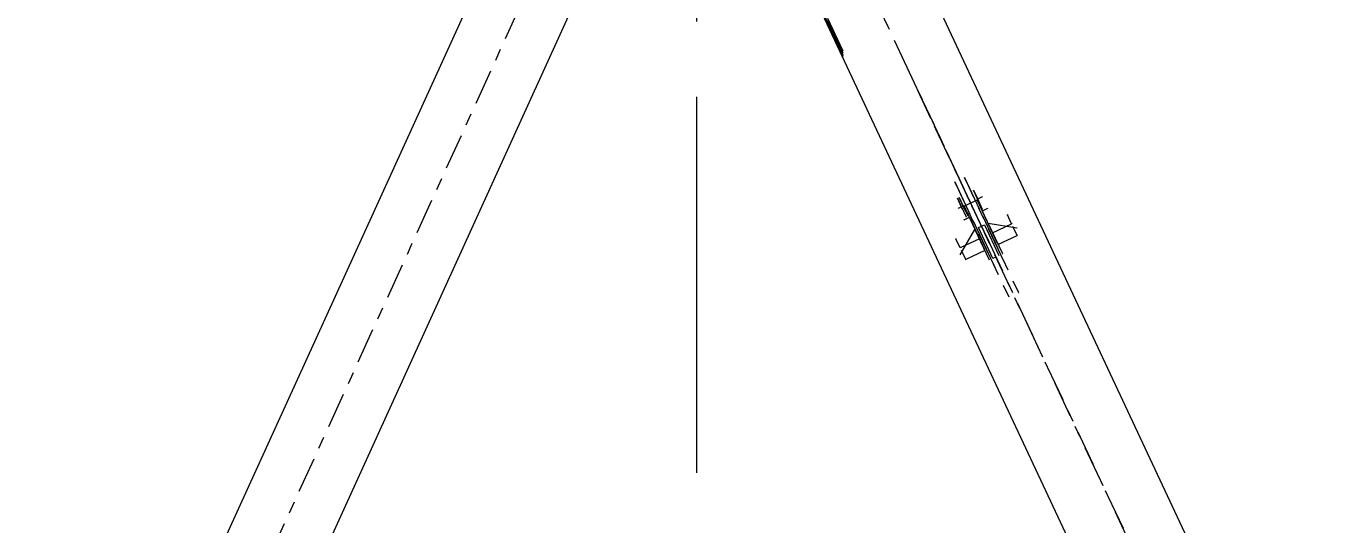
# Model space of a CAD drawing. Header units: millimetres. Extents: x 2368 to 8313, y 7493 to 11698.
# Drawn here: x 5815.9 to 5925.3, y 11360.3 to 11402.4 of the extents above; entities that cross this region are included whole.
import ezdxf

# ---------------------------------------------------------------- set-up
doc = ezdxf.new("R2010")
doc.units = ezdxf.units.MM
for name, pattern in [('CENTER', [50.8, 31.75, -6.35, 6.35, -6.35]), ('XKITLINE00', [0]), ('XKITLINE03', [6, 3, -1, 1, -1])]:
    doc.linetypes.add(name, pattern=pattern)

msp = doc.modelspace()

# ---------------------------------------------------------------- linework, layer by layer
at = {"color": 6, "linetype": 'CENTER'}
msp.add_line((5872.5882, 10907.5139), (5872.5882, 11495.735), dxfattribs=at)
at = {"color": 8, "linetype": 'XKITLINE03'}
for p, q in [((5872.5882, 11436.8368), (5708.5882, 11077.119)), ((5872.5882, 11436.8368), (5708.5882, 11077.119)), ((6036.5882, 11087.0404), (5872.5882, 11436.8368)), ((6036.5882, 11087.0404), (5872.5882, 11436.8368)), ((5884.9402, 11400.3532), (5878.9707, 11413.0857)), ((5884.9403, 11400.3532), (5878.9707, 11413.0857)), ((5884.9453, 11400.1863), (5878.9757, 11412.9188)), ((5884.9453, 11400.1863), (5878.9758, 11412.9188)), ((5889.4991, 11400.7675), (5946.1327, 11279.9733)), ((5894.9217, 11389.2016), (5891.2956, 11396.9357)), ((5891.3339, 11396.854), (5897.2528, 11384.2297)), ((5894.7224, 11388.5667), (5894.3959, 11389.2632)), ((5894.3959, 11389.2632), (5895.9345, 11385.9815)), ((5895.611, 11387.7314), (5894.9217, 11389.2016)), ((5895.5373, 11388.9487), (5895.2107, 11389.6452)), ((5895.2107, 11389.6452), (5896.7494, 11386.3635)), ((5898.5486, 11382.5258), (5895.5373, 11388.9487)), ((5895.0526, 11386.9437), (5894.6112, 11387.8851)), ((5894.6112, 11387.8851), (5894.898, 11387.2733)), ((5897.7337, 11382.1438), (5894.7224, 11388.5667)), ((5895.1975, 11387.0116), (5894.7561, 11387.953)), ((5894.7561, 11387.953), (5895.0429, 11387.3413)), ((5896.2791, 11387.7198), (5895.1926, 11387.2104)), ((5897.1141, 11384.5254), (5895.611, 11387.7314)), ((5896.4288, 11387.5889), (5895.9875, 11388.5303)), ((5895.9875, 11388.5303), (5896.2743, 11387.9186)), ((5896.6999, 11388.0002), (5896.2472, 11387.788)), ((5896.2472, 11387.788), (5897.5642, 11384.9789)), ((5896.2743, 11387.9186), (5896.7157, 11386.9772)), ((5894.7079, 11387.0663), (5895.1606, 11387.2786)), ((5894.898, 11387.2733), (5895.3394, 11386.3319)), ((5895.0429, 11387.3413), (5895.4843, 11386.3998)), ((5895.1606, 11387.2786), (5896.4777, 11384.4695)), ((5897.1625, 11387.0135), (5896.7098, 11386.8013)), ((5896.7098, 11386.8013), (5898.0268, 11383.9922)), ((5895.1706, 11386.0796), (5895.6233, 11386.2919)), ((5895.6233, 11386.2919), (5896.9403, 11383.4828)), ((5895.9345, 11385.9815), (5898.9458, 11379.5586)), ((5896.3892, 11385.412), (5896.6393, 11385.5383)), ((5896.6393, 11385.5383), (5896.8962, 11385.6498)), ((5896.7494, 11386.3635), (5899.7607, 11379.9406)), ((5896.8962, 11385.6498), (5898.1152, 11383.0497)), ((5899.6516, 11385.3558), (5897.2177, 11385.7651)), ((5897.2177, 11385.7651), (5898.4095, 11383.2231)), ((5897.5642, 11384.9789), (5899.194, 11385.7431)), ((5899.194, 11385.7431), (5898.838, 11386.5023)), ((5899.6566, 11384.7563), (5899.3007, 11385.5156)), ((5894.8478, 11383.7054), (5894.4919, 11384.4646)), ((5896.4777, 11384.4695), (5894.8478, 11383.7054)), ((5894.8528, 11383.1059), (5896.095, 11385.2387)), ((5896.095, 11385.2387), (5897.2868, 11382.6967)), ((5897.6082, 11382.812), (5896.3892, 11385.412)), ((5897.2528, 11384.2297), (5897.1141, 11384.5254)), ((5898.0268, 11383.9922), (5899.6566, 11384.7563)), ((5895.3105, 11382.7187), (5894.9545, 11383.4779)), ((5896.9403, 11383.4828), (5895.3105, 11382.7187)), ((5897.8652, 11382.9235), (5897.6082, 11382.812))]:
    msp.add_line(p, q, dxfattribs=at)
at = {"color": 8, "linetype": 'XKITLINE00'}
for p, q in [((5857.4243, 11413.3539), (5791.8961, 11269.6244)), ((5889.6348, 11411.2266), (5953.8283, 11274.3079)), ((5864.8186, 11410.017), (5724.1331, 11101.4374)), ((5881.3526, 11407.3948), (6020.0938, 11111.4729)), ((5881.3964, 11407.3496), (5884.7786, 11400.1357)), ((5881.498, 11407.343), (5884.8802, 11400.1292)), ((5884.7786, 11400.1357), (5884.8087, 11400.0721)), ((5884.8595, 11400.1733), (5884.7824, 11400.1375)), ((5884.8087, 11400.0721), (5884.838, 11400.0115)), ((5884.8889, 11400.1093), (5884.8123, 11400.0737)), ((5884.838, 11400.0115), (5884.8645, 11399.9581)), ((5884.8645, 11399.9581), (5884.8864, 11399.9155)), ((5884.8802, 11400.1292), (5884.9077, 11400.0661)), ((5884.9126, 11399.8917), (5884.8864, 11399.9155)), ((5884.9077, 11400.0661), (5884.929, 11400.0072)), ((5884.9325, 11399.8838), (5884.9126, 11399.8917)), ((5884.929, 11400.0072), (5884.9428, 11399.9565)), ((5884.9446, 11399.8926), (5884.9325, 11399.8838)), ((5884.9428, 11399.9565), (5884.9482, 11399.9174)), ((5884.9482, 11399.9174), (5884.9446, 11399.8926))]:
    msp.add_line(p, q, dxfattribs=at)
for centre in [(5884.9402, 11400.3532), (5884.9403, 11400.3532), (5884.9453, 11400.1863), (5884.9453, 11400.1863), (5889.4991, 11400.7675), (5891.2956, 11396.9357), (5891.3339, 11396.854), (5894.3959, 11389.2632), (5894.3959, 11389.2632), (5894.9217, 11389.2016), (5894.9217, 11389.2016), (5895.2107, 11389.6452), (5895.2107, 11389.6452), (5895.5373, 11388.9487), (5895.5373, 11388.9487), (5894.6112, 11387.8851), (5894.6112, 11387.8851), (5894.7224, 11388.5667), (5894.7224, 11388.5667), (5894.7561, 11387.953), (5894.7561, 11387.953), (5895.611, 11387.7314), (5895.611, 11387.7314), (5895.9875, 11388.5303), (5895.9875, 11388.5303), (5896.2472, 11387.788), (5896.2472, 11387.788), (5896.2743, 11387.9186), (5896.2743, 11387.9186), (5896.2791, 11387.7198), (5896.6999, 11388.0002), (5894.7079, 11387.0663), (5894.898, 11387.2733), (5894.898, 11387.2733), (5895.0429, 11387.3413), (5895.0429, 11387.3413), (5895.0526, 11386.9437), (5895.1606, 11387.2786), (5895.1606, 11387.2786), (5895.1926, 11387.2104), (5895.1975, 11387.0116), (5896.4288, 11387.5889), (5896.7098, 11386.8013), (5896.7098, 11386.8013), (5896.7157, 11386.9772), (5897.1625, 11387.0135), (5895.1706, 11386.0796), (5895.3394, 11386.3319), (5895.4843, 11386.3998), (5895.6233, 11386.2919), (5895.6233, 11386.2919), (5895.9345, 11385.9815), (5895.9345, 11385.9815), (5896.6393, 11385.5383), (5896.6393, 11385.5383), (5896.7494, 11386.3635), (5896.7494, 11386.3635), (5896.8962, 11385.6498), (5896.8962, 11385.6498), (5897.2177, 11385.7651), (5897.2177, 11385.7651), (5898.838, 11386.5023), (5899.194, 11385.7431), (5899.194, 11385.7431), (5899.3007, 11385.5156), (5894.4919, 11384.4646), (5896.095, 11385.2387), (5896.095, 11385.2387), (5896.3892, 11385.412), (5896.3892, 11385.412), (5896.4777, 11384.4695), (5896.4777, 11384.4695), (5897.1141, 11384.5254), (5897.1141, 11384.5254), (5897.5642, 11384.9789), (5897.5642, 11384.9789), (5899.6516, 11385.3558), (5899.6566, 11384.7563), (5899.6566, 11384.7563), (5894.8478, 11383.7054), (5894.8478, 11383.7054), (5894.9545, 11383.4779), (5896.9403, 11383.4828), (5896.9403, 11383.4828), (5897.2528, 11384.2297), (5897.2528, 11384.2297), (5898.0268, 11383.9922), (5898.0268, 11383.9922), (5894.8528, 11383.1059), (5895.3105, 11382.7187), (5895.3105, 11382.7187), (5897.2868, 11382.6967), (5897.6082, 11382.812), (5897.6082, 11382.812), (5897.8652, 11382.9235), (5898.1152, 11383.0497), (5898.4095, 11383.2231), (5898.5486, 11382.5258), (5897.7337, 11382.1438), (5898.9458, 11379.5586), (5899.7607, 11379.9406)]:
    msp.add_circle(centre, 0.004, dxfattribs=at)

doc.saveas('drawing.dxf')
